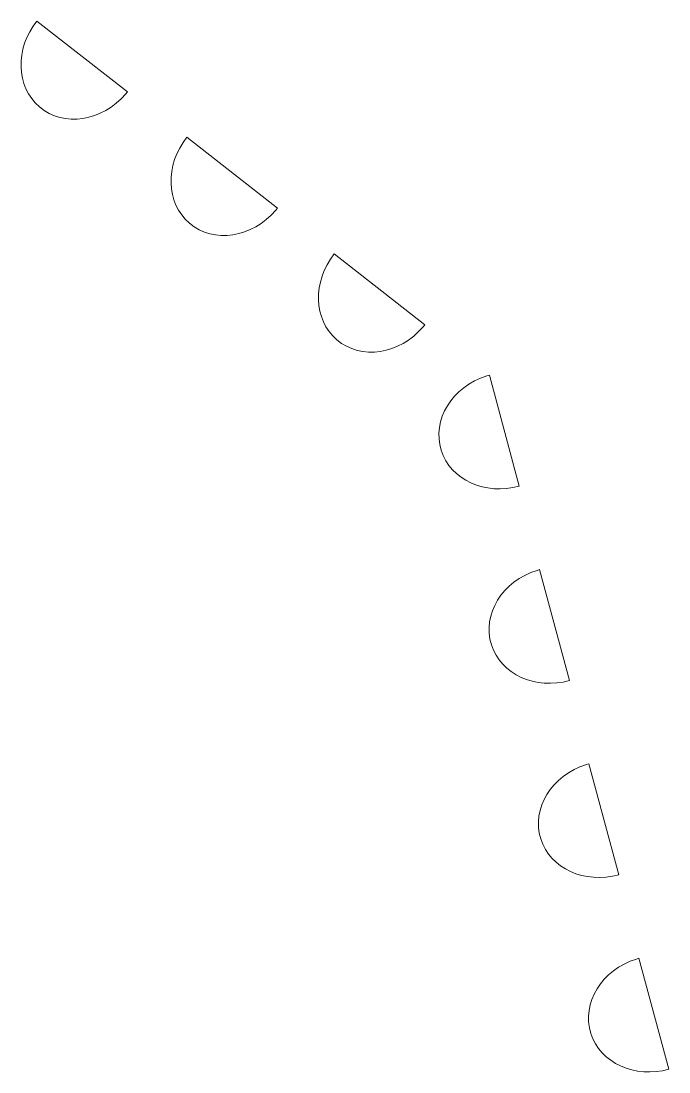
# Model space of a CAD drawing. Header units: millimetres. Extents: x 1623 to 2804, y 183 to 729.
# Drawn here: x 2645.8 to 2756.9, y 444.8 to 624.9 of the extents above; entities that cross this region are included whole.
import ezdxf

# ---------------------------------------------------------------- set-up
doc = ezdxf.new("R2010")
doc.units = ezdxf.units.MM
doc.header["$MEASUREMENT"] = 0
doc.layers.add('Camada 1', color=7, linetype='Continuous')

msp = doc.modelspace()

# ---------------------------------------------------------------- linework, layer by layer
at = {"layer": 'Camada 1', "color": 70, "lineweight": 9}
for points in [[(2646.6876, 613.277), (2646.6876, 613.277), (2646.3364, 614.1751), (2646.3364, 614.1751), (2646.3364, 614.1751), (2646.3364, 614.1751), (2646.0785, 615.1113), (2646.0785, 615.1113), (2646.0785, 615.1113), (2646.0785, 615.1113), (2645.9108, 616.0768), (2645.9108, 616.0768), (2645.9108, 616.0768), (2645.9108, 616.0768), (2645.8357, 617.0639), (2645.8357, 617.0639), (2645.8357, 617.0639), (2645.8357, 617.0639), (2645.8531, 618.0654), (2645.8531, 618.0654), (2645.8531, 618.0654), (2645.8531, 618.0654), (2645.9617, 619.0762), (2645.9617, 619.0762), (2645.9617, 619.0762), (2645.9617, 619.0762), (2646.1627, 620.0878), (2646.1627, 620.0878), (2646.1627, 620.0878), (2646.1627, 620.0878), (2646.4568, 621.093), (2646.4568, 621.093), (2646.4568, 621.093), (2646.4568, 621.093), (2646.8424, 622.0855), (2646.8424, 622.0855), (2646.8424, 622.0855), (2646.8424, 622.0855), (2647.3203, 623.0559), (2647.3203, 623.0559), (2647.3203, 623.0559), (2647.3203, 623.0559), (2647.8921, 624.0007), (2647.8921, 624.0007), (2647.8921, 624.0007), (2647.8921, 624.0007), (2648.5556, 624.91), (2648.5556, 624.91), (2648.5556, 624.91), (2648.5556, 624.91), (2664.0688, 612.7843), (2664.0688, 612.7843), (2664.0688, 612.7843), (2664.0688, 612.7843), (2663.7867, 612.4386), (2663.7867, 612.4386), (2663.7867, 612.4386), (2663.7867, 612.4386), (2663.004, 611.5899), (2663.004, 611.5899), (2663.004, 611.5899), (2663.004, 611.5899), (2662.1666, 610.8294), (2662.1666, 610.8294), (2662.1666, 610.8294), (2662.1666, 610.8294), (2661.284, 610.1594), (2661.284, 610.1594), (2661.284, 610.1594), (2661.284, 610.1594), (2660.363, 609.582), (2660.363, 609.582), (2660.363, 609.582), (2660.363, 609.582), (2659.4103, 609.0959), (2659.4103, 609.0959), (2659.4103, 609.0959), (2659.4103, 609.0959), (2658.4346, 608.704), (2658.4346, 608.704), (2658.4346, 608.704), (2658.4346, 608.704), (2657.4417, 608.4067), (2657.4417, 608.4067), (2657.4417, 608.4067), (2657.4417, 608.4067), (2656.4398, 608.2051), (2656.4398, 608.2051), (2656.4398, 608.2051), (2656.4398, 608.2051), (2655.4372, 608.101), (2655.4372, 608.101), (2655.4372, 608.101), (2655.4372, 608.101), (2654.4415, 608.0959), (2654.4415, 608.0959), (2654.4415, 608.0959), (2654.4415, 608.0959), (2653.4575, 608.1892), (2653.4575, 608.1892), (2653.4575, 608.1892), (2653.4575, 608.1892), (2652.4958, 608.3834), (2652.4958, 608.3834), (2652.4958, 608.3834), (2652.4958, 608.3834), (2651.562, 608.678), (2651.562, 608.678), (2651.562, 608.678), (2651.562, 608.678), (2650.6626, 609.0768), (2650.6626, 609.0768), (2650.6626, 609.0768), (2650.6626, 609.0768), (2649.8076, 609.5795), (2649.8076, 609.5795), (2649.8076, 609.5795), (2649.8076, 609.5795), (2649.0031, 610.1856), (2649.0031, 610.1856), (2649.0031, 610.1856), (2649.0031, 610.1856), (2648.2876, 610.8682), (2648.2876, 610.8682), (2648.2876, 610.8682), (2648.2876, 610.8682), (2647.6633, 611.6159), (2647.6633, 611.6159), (2647.6633, 611.6159), (2647.6633, 611.6159), (2647.1287, 612.4201), (2647.1287, 612.4201), (2647.1287, 612.4201), (2647.1287, 612.4201), (2646.6876, 613.277), (2646.6876, 613.277)], [(2673.9999, 590.9395), (2673.9999, 590.9395), (2673.3742, 591.6872), (2673.3742, 591.6872), (2673.3742, 591.6872), (2673.3742, 591.6872), (2672.8409, 592.4914), (2672.8409, 592.4914), (2672.8409, 592.4914), (2672.8409, 592.4914), (2672.3998, 593.3482), (2672.3998, 593.3482), (2672.3998, 593.3482), (2672.3998, 593.3482), (2672.0488, 594.2464), (2672.0488, 594.2464), (2672.0488, 594.2464), (2672.0488, 594.2464), (2671.7903, 595.1827), (2671.7903, 595.1827), (2671.7903, 595.1827), (2671.7903, 595.1827), (2671.6234, 596.1479), (2671.6234, 596.1479), (2671.6234, 596.1479), (2671.6234, 596.1479), (2671.5479, 597.135), (2671.5479, 597.135), (2671.5479, 597.135), (2671.5479, 597.135), (2671.565, 598.1365), (2671.565, 598.1365), (2671.565, 598.1365), (2671.565, 598.1365), (2671.6739, 599.1476), (2671.6739, 599.1476), (2671.6739, 599.1476), (2671.6739, 599.1476), (2671.8749, 600.1591), (2671.8749, 600.1591), (2671.8749, 600.1591), (2671.8749, 600.1591), (2672.1691, 601.1645), (2672.1691, 601.1645), (2672.1691, 601.1645), (2672.1691, 601.1645), (2672.5547, 602.1566), (2672.5547, 602.1566), (2672.5547, 602.1566), (2672.5547, 602.1566), (2673.0325, 603.127), (2673.0325, 603.127), (2673.0325, 603.127), (2673.0325, 603.127), (2673.6027, 604.0718), (2673.6027, 604.0718), (2673.6027, 604.0718), (2673.6027, 604.0718), (2674.2676, 604.9812), (2674.2676, 604.9812), (2674.2676, 604.9812), (2674.2676, 604.9812), (2689.7795, 592.8555), (2689.7795, 592.8555), (2689.7795, 592.8555), (2689.7795, 592.8555), (2689.4988, 592.5098), (2689.4988, 592.5098), (2689.4988, 592.5098), (2689.4988, 592.5098), (2688.7158, 591.6613), (2688.7158, 591.6613), (2688.7158, 591.6613), (2688.7158, 591.6613), (2687.8786, 590.9007), (2687.8786, 590.9007), (2687.8786, 590.9007), (2687.8786, 590.9007), (2686.9962, 590.2308), (2686.9962, 590.2308), (2686.9962, 590.2308), (2686.9962, 590.2308), (2686.0752, 589.6533), (2686.0752, 589.6533), (2686.0752, 589.6533), (2686.0752, 589.6533), (2685.1223, 589.1668), (2685.1223, 589.1668), (2685.1223, 589.1668), (2685.1223, 589.1668), (2684.1455, 588.7753), (2684.1455, 588.7753), (2684.1455, 588.7753), (2684.1455, 588.7753), (2683.154, 588.478), (2683.154, 588.478), (2683.154, 588.478), (2683.154, 588.478), (2682.1522, 588.2764), (2682.1522, 588.2764), (2682.1522, 588.2764), (2682.1522, 588.2764), (2681.1495, 588.1722), (2681.1495, 588.1722), (2681.1495, 588.1722), (2681.1495, 588.1722), (2680.1536, 588.167), (2680.1536, 588.167), (2680.1536, 588.167), (2680.1536, 588.167), (2679.1699, 588.2604), (2679.1699, 588.2604), (2679.1699, 588.2604), (2679.1699, 588.2604), (2678.2069, 588.4547), (2678.2069, 588.4547), (2678.2069, 588.4547), (2678.2069, 588.4547), (2677.2729, 588.7492), (2677.2729, 588.7492), (2677.2729, 588.7492), (2677.2729, 588.7492), (2676.3748, 589.1479), (2676.3748, 589.1479), (2676.3748, 589.1479), (2676.3748, 589.1479), (2675.5201, 589.651), (2675.5201, 589.651), (2675.5201, 589.651), (2675.5201, 589.651), (2674.7153, 590.257), (2674.7153, 590.257), (2674.7153, 590.257), (2674.7153, 590.257), (2673.9999, 590.9395), (2673.9999, 590.9395)], [(2697.6646, 573.3554), (2697.6646, 573.3554), (2697.3151, 574.2549), (2697.3151, 574.2549), (2697.3151, 574.2549), (2697.3151, 574.2549), (2697.0568, 575.1901), (2697.0568, 575.1901), (2697.0568, 575.1901), (2697.0568, 575.1901), (2696.8896, 576.1551), (2696.8896, 576.1551), (2696.8896, 576.1551), (2696.8896, 576.1551), (2696.8141, 577.1421), (2696.8141, 577.1421), (2696.8141, 577.1421), (2696.8141, 577.1421), (2696.8314, 578.1452), (2696.8314, 578.1452), (2696.8314, 578.1452), (2696.8314, 578.1452), (2696.9403, 579.156), (2696.9403, 579.156), (2696.9403, 579.156), (2696.9403, 579.156), (2697.1411, 580.1663), (2697.1411, 580.1663), (2697.1411, 580.1663), (2697.1411, 580.1663), (2697.4339, 581.1717), (2697.4339, 581.1717), (2697.4339, 581.1717), (2697.4339, 581.1717), (2697.8208, 582.164), (2697.8208, 582.164), (2697.8208, 582.164), (2697.8208, 582.164), (2698.2989, 583.1357), (2698.2989, 583.1357), (2698.2989, 583.1357), (2698.2989, 583.1357), (2698.8692, 584.0792), (2698.8692, 584.0792), (2698.8692, 584.0792), (2698.8692, 584.0792), (2699.5325, 584.9885), (2699.5325, 584.9885), (2699.5325, 584.9885), (2699.5325, 584.9885), (2715.0457, 572.8625), (2715.0457, 572.8625), (2715.0457, 572.8625), (2715.0457, 572.8625), (2714.7653, 572.5185), (2714.7653, 572.5185), (2714.7653, 572.5185), (2714.7653, 572.5185), (2713.9822, 571.6685), (2713.9822, 571.6685), (2713.9822, 571.6685), (2713.9822, 571.6685), (2713.145, 570.9094), (2713.145, 570.9094), (2713.145, 570.9094), (2713.145, 570.9094), (2712.2625, 570.2393), (2712.2625, 570.2393), (2712.2625, 570.2393), (2712.2625, 570.2393), (2711.3413, 569.6605), (2711.3413, 569.6605), (2711.3413, 569.6605), (2711.3413, 569.6605), (2710.3889, 569.1754), (2710.3889, 569.1754), (2710.3889, 569.1754), (2710.3889, 569.1754), (2709.4118, 568.7825), (2709.4118, 568.7825), (2709.4118, 568.7825), (2709.4118, 568.7825), (2708.4202, 568.4853), (2708.4202, 568.4853), (2708.4202, 568.4853), (2708.4202, 568.4853), (2707.4184, 568.285), (2707.4184, 568.285), (2707.4184, 568.285), (2707.4184, 568.285), (2706.4159, 568.181), (2706.4159, 568.181), (2706.4159, 568.181), (2706.4159, 568.181), (2705.4186, 568.1744), (2705.4186, 568.1744), (2705.4186, 568.1744), (2705.4186, 568.1744), (2704.436, 568.2679), (2704.436, 568.2679), (2704.436, 568.2679), (2704.436, 568.2679), (2703.4731, 568.4621), (2703.4731, 568.4621), (2703.4731, 568.4621), (2703.4731, 568.4621), (2702.5391, 568.7579), (2702.5391, 568.7579), (2702.5391, 568.7579), (2702.5391, 568.7579), (2701.641, 569.1555), (2701.641, 569.1555), (2701.641, 569.1555), (2701.641, 569.1555), (2700.7862, 569.6581), (2700.7862, 569.6581), (2700.7862, 569.6581), (2700.7862, 569.6581), (2699.9815, 570.2657), (2699.9815, 570.2657), (2699.9815, 570.2657), (2699.9815, 570.2657), (2699.2662, 570.9482), (2699.2662, 570.9482), (2699.2662, 570.9482), (2699.2662, 570.9482), (2698.6407, 571.6945), (2698.6407, 571.6945), (2698.6407, 571.6945), (2698.6407, 571.6945), (2698.1075, 572.5001), (2698.1075, 572.5001), (2698.1075, 572.5001), (2698.1075, 572.5001), (2697.6646, 573.3554), (2697.6646, 573.3554)], [(2720.4968, 547.3394), (2720.4968, 547.3394), (2719.8041, 548.0111), (2719.8041, 548.0111), (2719.8041, 548.0111), (2719.8041, 548.0111), (2719.1882, 548.7517), (2719.1882, 548.7517), (2719.1882, 548.7517), (2719.1882, 548.7517), (2718.6533, 549.5562), (2718.6533, 549.5562), (2718.6533, 549.5562), (2718.6533, 549.5562), (2718.209, 550.4226), (2718.209, 550.4226), (2718.209, 550.4226), (2718.209, 550.4226), (2717.8583, 551.3473), (2717.8583, 551.3473), (2717.8583, 551.3473), (2717.8583, 551.3473), (2717.6115, 552.3247), (2717.6115, 552.3247), (2717.6115, 552.3247), (2717.6115, 552.3247), (2717.4808, 553.3079), (2717.4808, 553.3079), (2717.4808, 553.3079), (2717.4808, 553.3079), (2717.4638, 554.2898), (2717.4638, 554.2898), (2717.4638, 554.2898), (2717.4638, 554.2898), (2717.5544, 555.2655), (2717.5544, 555.2655), (2717.5544, 555.2655), (2717.5544, 555.2655), (2717.7497, 556.228), (2717.7497, 556.228), (2717.7497, 556.228), (2717.7497, 556.228), (2718.046, 557.1694), (2718.046, 557.1694), (2718.046, 557.1694), (2718.046, 557.1694), (2718.4397, 558.0859), (2718.4397, 558.0859), (2718.4397, 558.0859), (2718.4397, 558.0859), (2718.9253, 558.969), (2718.9253, 558.969), (2718.9253, 558.969), (2718.9253, 558.969), (2719.4995, 559.8141), (2719.4995, 559.8141), (2719.4995, 559.8141), (2719.4995, 559.8141), (2720.159, 560.6118), (2720.159, 560.6118), (2720.159, 560.6118), (2720.159, 560.6118), (2720.9009, 561.3593), (2720.9009, 561.3593), (2720.9009, 561.3593), (2720.9009, 561.3593), (2721.7181, 562.0483), (2721.7181, 562.0483), (2721.7181, 562.0483), (2721.7181, 562.0483), (2722.6096, 562.672), (2722.6096, 562.672), (2722.6096, 562.672), (2722.6096, 562.672), (2723.5702, 563.2245), (2723.5702, 563.2245), (2723.5702, 563.2245), (2723.5702, 563.2245), (2724.5951, 563.7004), (2724.5951, 563.7004), (2724.5951, 563.7004), (2724.5951, 563.7004), (2725.6826, 564.0913), (2725.6826, 564.0913), (2725.6826, 564.0913), (2725.6826, 564.0913), (2726.1086, 564.2159), (2726.1086, 564.2159), (2726.1086, 564.2159), (2726.1086, 564.2159), (2731.2481, 545.2085), (2731.2481, 545.2085), (2731.2481, 545.2085), (2731.2481, 545.2085), (2730.1524, 544.951), (2730.1524, 544.951), (2730.1524, 544.951), (2730.1524, 544.951), (2729.0613, 544.7925), (2729.0613, 544.7925), (2729.0613, 544.7925), (2729.0613, 544.7925), (2727.9798, 544.7299), (2727.9798, 544.7299), (2727.9798, 544.7299), (2727.9798, 544.7299), (2726.9154, 544.7593), (2726.9154, 544.7593), (2726.9154, 544.7593), (2726.9154, 544.7593), (2725.8752, 544.8803), (2725.8752, 544.8803), (2725.8752, 544.8803), (2725.8752, 544.8803), (2724.8666, 545.0882), (2724.8666, 545.0882), (2724.8666, 545.0882), (2724.8666, 545.0882), (2723.8931, 545.381), (2723.8931, 545.381), (2723.8931, 545.381), (2723.8931, 545.381), (2722.9621, 545.7551), (2722.9621, 545.7551), (2722.9621, 545.7551), (2722.9621, 545.7551), (2722.082, 546.2083), (2722.082, 546.2083), (2722.082, 546.2083), (2722.082, 546.2083), (2721.2578, 546.7378), (2721.2578, 546.7378), (2721.2578, 546.7378), (2721.2578, 546.7378), (2720.4968, 547.3394), (2720.4968, 547.3394)], [(2727.2522, 516.2236), (2727.2522, 516.2236), (2726.8065, 517.0908), (2726.8065, 517.0908), (2726.8065, 517.0908), (2726.8065, 517.0908), (2726.4559, 518.0153), (2726.4559, 518.0153), (2726.4559, 518.0153), (2726.4559, 518.0153), (2726.2104, 518.9924), (2726.2104, 518.9924), (2726.2104, 518.9924), (2726.2104, 518.9924), (2726.0797, 519.9756), (2726.0797, 519.9756), (2726.0797, 519.9756), (2726.0797, 519.9756), (2726.0613, 520.9579), (2726.0613, 520.9579), (2726.0613, 520.9579), (2726.0613, 520.9579), (2726.1531, 521.933), (2726.1531, 521.933), (2726.1531, 521.933), (2726.1531, 521.933), (2726.3488, 522.8958), (2726.3488, 522.8958), (2726.3488, 522.8958), (2726.3488, 522.8958), (2726.6454, 523.8383), (2726.6454, 523.8383), (2726.6454, 523.8383), (2726.6454, 523.8383), (2727.0373, 524.7537), (2727.0373, 524.7537), (2727.0373, 524.7537), (2727.0373, 524.7537), (2727.5229, 525.637), (2727.5229, 525.637), (2727.5229, 525.637), (2727.5229, 525.637), (2728.0983, 526.4817), (2728.0983, 526.4817), (2728.0983, 526.4817), (2728.0983, 526.4817), (2728.7578, 527.2796), (2728.7578, 527.2796), (2728.7578, 527.2796), (2728.7578, 527.2796), (2729.4985, 528.0273), (2729.4985, 528.0273), (2729.4985, 528.0273), (2729.4985, 528.0273), (2730.317, 528.716), (2730.317, 528.716), (2730.317, 528.716), (2730.317, 528.716), (2731.207, 529.34), (2731.207, 529.34), (2731.207, 529.34), (2731.207, 529.34), (2732.1677, 529.8924), (2732.1677, 529.8924), (2732.1677, 529.8924), (2732.1677, 529.8924), (2733.1938, 530.368), (2733.1938, 530.368), (2733.1938, 530.368), (2733.1938, 530.368), (2734.2802, 530.7595), (2734.2802, 530.7595), (2734.2802, 530.7595), (2734.2802, 530.7595), (2734.7076, 530.8836), (2734.7076, 530.8836), (2734.7076, 530.8836), (2734.7076, 530.8836), (2739.8473, 511.8774), (2739.8473, 511.8774), (2739.8473, 511.8774), (2739.8473, 511.8774), (2738.751, 511.6185), (2738.751, 511.6185), (2738.751, 511.6185), (2738.751, 511.6185), (2737.659, 511.4606), (2737.659, 511.4606), (2737.659, 511.4606), (2737.659, 511.4606), (2736.5789, 511.3977), (2736.5789, 511.3977), (2736.5789, 511.3977), (2736.5789, 511.3977), (2735.5147, 511.4282), (2735.5147, 511.4282), (2735.5147, 511.4282), (2735.5147, 511.4282), (2734.4744, 511.548), (2734.4744, 511.548), (2734.4744, 511.548), (2734.4744, 511.548), (2733.4644, 511.7563), (2733.4644, 511.7563), (2733.4644, 511.7563), (2733.4644, 511.7563), (2732.4904, 512.0493), (2732.4904, 512.0493), (2732.4904, 512.0493), (2732.4904, 512.0493), (2731.5611, 512.4226), (2731.5611, 512.4226), (2731.5611, 512.4226), (2731.5611, 512.4226), (2730.6809, 512.8758), (2730.6809, 512.8758), (2730.6809, 512.8758), (2730.6809, 512.8758), (2729.8567, 513.4055), (2729.8567, 513.4055), (2729.8567, 513.4055), (2729.8567, 513.4055), (2729.0947, 514.0074), (2729.0947, 514.0074), (2729.0947, 514.0074), (2729.0947, 514.0074), (2728.4036, 514.6801), (2728.4036, 514.6801), (2728.4036, 514.6801), (2728.4036, 514.6801), (2727.7857, 515.4197), (2727.7857, 515.4197), (2727.7857, 515.4197), (2727.7857, 515.4197), (2727.2522, 516.2236), (2727.2522, 516.2236)], [(2739.6606, 496.0603), (2739.6606, 496.0603), (2740.6212, 496.6128), (2740.6212, 496.6128), (2740.6212, 496.6128), (2740.6212, 496.6128), (2741.6473, 497.0885), (2741.6473, 497.0885), (2741.6473, 497.0885), (2741.6473, 497.0885), (2742.7336, 497.4797), (2742.7336, 497.4797), (2742.7336, 497.4797), (2742.7336, 497.4797), (2743.1614, 497.6052), (2743.1614, 497.6052), (2743.1614, 497.6052), (2743.1614, 497.6052), (2748.3006, 478.5978), (2748.3006, 478.5978), (2748.3006, 478.5978), (2748.3006, 478.5978), (2747.2052, 478.3402), (2747.2052, 478.3402), (2747.2052, 478.3402), (2747.2052, 478.3402), (2746.1124, 478.1808), (2746.1124, 478.1808), (2746.1124, 478.1808), (2746.1124, 478.1808), (2745.0324, 478.1179), (2745.0324, 478.1179), (2745.0324, 478.1179), (2745.0324, 478.1179), (2743.9681, 478.1486), (2743.9681, 478.1486), (2743.9681, 478.1486), (2743.9681, 478.1486), (2742.9277, 478.2683), (2742.9277, 478.2683), (2742.9277, 478.2683), (2742.9277, 478.2683), (2741.9176, 478.4766), (2741.9176, 478.4766), (2741.9176, 478.4766), (2741.9176, 478.4766), (2740.9439, 478.7695), (2740.9439, 478.7695), (2740.9439, 478.7695), (2740.9439, 478.7695), (2740.0143, 479.1429), (2740.0143, 479.1429), (2740.0143, 479.1429), (2740.0143, 479.1429), (2739.1343, 479.5963), (2739.1343, 479.5963), (2739.1343, 479.5963), (2739.1343, 479.5963), (2738.31, 480.1258), (2738.31, 480.1258), (2738.31, 480.1258), (2738.31, 480.1258), (2737.5479, 480.7277), (2737.5479, 480.7277), (2737.5479, 480.7277), (2737.5479, 480.7277), (2736.857, 481.4005), (2736.857, 481.4005), (2736.857, 481.4005), (2736.857, 481.4005), (2736.2391, 482.14), (2736.2391, 482.14), (2736.2391, 482.14), (2736.2391, 482.14), (2735.7059, 482.9453), (2735.7059, 482.9453), (2735.7059, 482.9453), (2735.7059, 482.9453), (2735.2598, 483.8111), (2735.2598, 483.8111), (2735.2598, 483.8111), (2735.2598, 483.8111), (2734.9094, 484.7357), (2734.9094, 484.7357), (2734.9094, 484.7357), (2734.9094, 484.7357), (2734.6638, 485.7127), (2734.6638, 485.7127), (2734.6638, 485.7127), (2734.6638, 485.7127), (2734.533, 486.6959), (2734.533, 486.6959), (2734.533, 486.6959), (2734.533, 486.6959), (2734.5152, 487.6795), (2734.5152, 487.6795), (2734.5152, 487.6795), (2734.5152, 487.6795), (2734.607, 488.6544), (2734.607, 488.6544), (2734.607, 488.6544), (2734.607, 488.6544), (2734.8021, 489.6159), (2734.8021, 489.6159), (2734.8021, 489.6159), (2734.8021, 489.6159), (2735.0987, 490.5587), (2735.0987, 490.5587), (2735.0987, 490.5587), (2735.0987, 490.5587), (2735.4907, 491.4741), (2735.4907, 491.4741), (2735.4907, 491.4741), (2735.4907, 491.4741), (2735.9761, 492.3573), (2735.9761, 492.3573), (2735.9761, 492.3573), (2735.9761, 492.3573), (2736.5518, 493.2021), (2736.5518, 493.2021), (2736.5518, 493.2021), (2736.5518, 493.2021), (2737.2116, 494.0013), (2737.2116, 494.0013), (2737.2116, 494.0013), (2737.2116, 494.0013), (2737.9519, 494.7479), (2737.9519, 494.7479), (2737.9519, 494.7479), (2737.9519, 494.7479), (2738.7704, 495.4362), (2738.7704, 495.4362), (2738.7704, 495.4362), (2738.7704, 495.4362), (2739.6606, 496.0603), (2739.6606, 496.0603)], [(2744.5757, 459.0261), (2744.5757, 459.0261), (2745.1494, 459.8701), (2745.1494, 459.8701), (2745.1494, 459.8701), (2745.1494, 459.8701), (2745.8093, 460.6694), (2745.8093, 460.6694), (2745.8093, 460.6694), (2745.8093, 460.6694), (2746.5508, 461.4153), (2746.5508, 461.4153), (2746.5508, 461.4153), (2746.5508, 461.4153), (2747.3682, 462.1045), (2747.3682, 462.1045), (2747.3682, 462.1045), (2747.3682, 462.1045), (2748.2595, 462.728), (2748.2595, 462.728), (2748.2595, 462.728), (2748.2595, 462.728), (2749.2201, 463.2804), (2749.2201, 463.2804), (2749.2201, 463.2804), (2749.2201, 463.2804), (2750.245, 463.7565), (2750.245, 463.7565), (2750.245, 463.7565), (2750.245, 463.7565), (2751.3323, 464.1474), (2751.3323, 464.1474), (2751.3323, 464.1474), (2751.3323, 464.1474), (2751.7604, 464.2729), (2751.7604, 464.2729), (2751.7604, 464.2729), (2751.7604, 464.2729), (2756.8997, 445.2654), (2756.8997, 445.2654), (2756.8997, 445.2654), (2756.8997, 445.2654), (2755.8027, 445.0081), (2755.8027, 445.0081), (2755.8027, 445.0081), (2755.8027, 445.0081), (2754.7114, 444.8483), (2754.7114, 444.8483), (2754.7114, 444.8483), (2754.7114, 444.8483), (2753.6299, 444.786), (2753.6299, 444.786), (2753.6299, 444.786), (2753.6299, 444.786), (2752.5658, 444.8166), (2752.5658, 444.8166), (2752.5658, 444.8166), (2752.5658, 444.8166), (2751.5264, 444.9359), (2751.5264, 444.9359), (2751.5264, 444.9359), (2751.5264, 444.9359), (2750.5164, 445.1442), (2750.5164, 445.1442), (2750.5164, 445.1442), (2750.5164, 445.1442), (2749.5429, 445.4371), (2749.5429, 445.4371), (2749.5429, 445.4371), (2749.5429, 445.4371), (2748.6124, 445.8123), (2748.6124, 445.8123), (2748.6124, 445.8123), (2748.6124, 445.8123), (2747.732, 446.2642), (2747.732, 446.2642), (2747.732, 446.2642), (2747.732, 446.2642), (2746.9077, 446.7938), (2746.9077, 446.7938), (2746.9077, 446.7938), (2746.9077, 446.7938), (2746.1467, 447.3954), (2746.1467, 447.3954), (2746.1467, 447.3954), (2746.1467, 447.3954), (2745.4545, 448.0686), (2745.4545, 448.0686), (2745.4545, 448.0686), (2745.4545, 448.0686), (2744.8386, 448.8088), (2744.8386, 448.8088), (2744.8386, 448.8088), (2744.8386, 448.8088), (2744.3036, 449.6133), (2744.3036, 449.6133), (2744.3036, 449.6133), (2744.3036, 449.6133), (2743.8591, 450.4786), (2743.8591, 450.4786), (2743.8591, 450.4786), (2743.8591, 450.4786), (2743.5088, 451.4044), (2743.5088, 451.4044), (2743.5088, 451.4044), (2743.5088, 451.4044), (2743.2614, 452.3808), (2743.2614, 452.3808), (2743.2614, 452.3808), (2743.2614, 452.3808), (2743.1326, 453.3648), (2743.1326, 453.3648), (2743.1326, 453.3648), (2743.1326, 453.3648), (2743.1144, 454.3471), (2743.1144, 454.3471), (2743.1144, 454.3471), (2743.1144, 454.3471), (2743.2048, 455.3226), (2743.2048, 455.3226), (2743.2048, 455.3226), (2743.2048, 455.3226), (2743.3997, 456.2842), (2743.3997, 456.2842), (2743.3997, 456.2842), (2743.3997, 456.2842), (2743.6964, 457.2268), (2743.6964, 457.2268), (2743.6964, 457.2268), (2743.6964, 457.2268), (2744.0898, 458.1418), (2744.0898, 458.1418), (2744.0898, 458.1418), (2744.0898, 458.1418), (2744.5757, 459.0261), (2744.5757, 459.0261)]]:
    msp.add_open_spline(points, degree=3, knots=[0, 0, 0, 0, 0.02857143, 0.02857143, 0.02857143, 0.02857143, 0.05714286, 0.05714286, 0.05714286, 0.05714286, 0.08571429, 0.08571429, 0.08571429, 0.08571429, 0.11428571, 0.11428571, 0.11428571, 0.11428571, 0.14285714, 0.14285714, 0.14285714, 0.14285714, 0.17142857, 0.17142857, 0.17142857, 0.17142857, 0.2, 0.2, 0.2, 0.2, 0.22857143, 0.22857143, 0.22857143, 0.22857143, 0.25714286, 0.25714286, 0.25714286, 0.25714286, 0.28571429, 0.28571429, 0.28571429, 0.28571429, 0.31428571, 0.31428571, 0.31428571, 0.31428571, 0.34285714, 0.34285714, 0.34285714, 0.34285714, 0.37142857, 0.37142857, 0.37142857, 0.37142857, 0.4, 0.4, 0.4, 0.4, 0.42857143, 0.42857143, 0.42857143, 0.42857143, 0.45714286, 0.45714286, 0.45714286, 0.45714286, 0.48571429, 0.48571429, 0.48571429, 0.48571429, 0.51428571, 0.51428571, 0.51428571, 0.51428571, 0.54285714, 0.54285714, 0.54285714, 0.54285714, 0.57142857, 0.57142857, 0.57142857, 0.57142857, 0.6, 0.6, 0.6, 0.6, 0.62857143, 0.62857143, 0.62857143, 0.62857143, 0.65714286, 0.65714286, 0.65714286, 0.65714286, 0.68571429, 0.68571429, 0.68571429, 0.68571429, 0.71428571, 0.71428571, 0.71428571, 0.71428571, 0.74285714, 0.74285714, 0.74285714, 0.74285714, 0.77142857, 0.77142857, 0.77142857, 0.77142857, 0.8, 0.8, 0.8, 0.8, 0.82857143, 0.82857143, 0.82857143, 0.82857143, 0.85714286, 0.85714286, 0.85714286, 0.85714286, 0.88571429, 0.88571429, 0.88571429, 0.88571429, 0.91428571, 0.91428571, 0.91428571, 0.91428571, 0.94285714, 0.94285714, 0.94285714, 0.94285714, 1, 1, 1, 1], dxfattribs=at)

doc.saveas('drawing.dxf')
